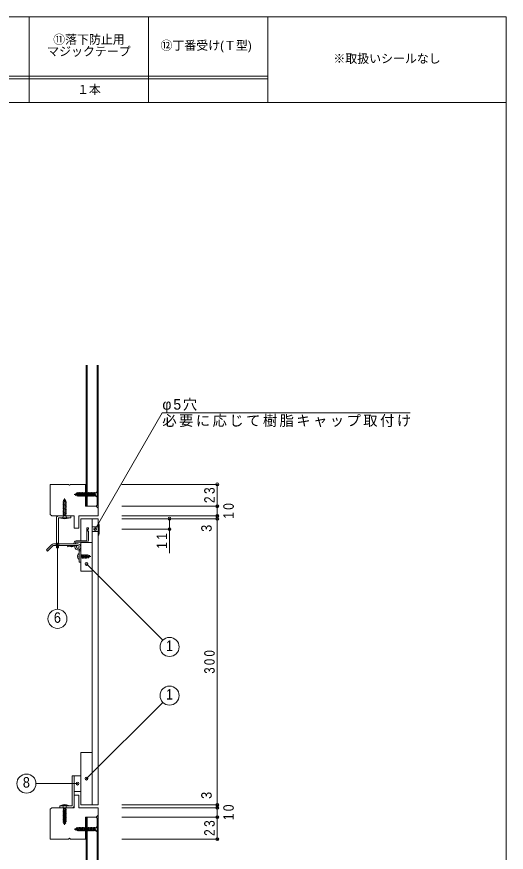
# Model space of a CAD drawing. Units: millimetres at full size, sheet at 1:5; details may follow other scales. Extents: x -1000 to 1000, y -688 to 688.
# Drawn here: x 487 to 1000, y -188 to 688 of the extents above; entities that cross this region are included whole.
import ezdxf
from ezdxf.enums import TextEntityAlignment as Align

# ---------------------------------------------------------------- set-up
doc = ezdxf.new("R2010")
doc.units = ezdxf.units.MM
doc.header["$LTSCALE"] = 5
doc.header["$PDMODE"] = 32
doc.header["$PDSIZE"] = 3
doc.linetypes.add('DASHED1', pattern=[1.8, 1.2, -0.6])
for name, color, linetype, lineweight in [('2-0_ＫＢ製品', 7, 'Continuous', 9), ('2-1_躯体', 3, 'Continuous', 9), ('2-3_寸法', 4, 'Continuous', 9), ('2-4_引出線字', 4, 'Continuous', 9), ('2-5_文字', 7, 'Continuous', 9), ('2-8_他製品', 7, 'Continuous', 9), ('2-9_他製品', 7, 'Continuous', 18), ('2-A_ベース', 3, 'Continuous', 9), ('2-B_2-Bﾚｲﾔ', 7, 'Continuous', 9), ('F-0_図面枠', 6, 'Continuous', 9), ('F-5_F-5ﾚｲﾔ', 7, 'Continuous', 9)]:
    doc.layers.add(name, color=color, linetype=linetype, lineweight=lineweight)
doc.styles.add('HGｺﾞｼｯｸM', font='')
doc.styles.get('HGｺﾞｼｯｸM').set_extended_font_data('HGｺﾞｼｯｸM')

# ---------------------------------------------------------------- blocks, each defined once
blk = doc.blocks.new('軽天フレキ3.5×25')
at = {"layer": '2-B_2-Bﾚｲﾔ'}
for p, q in [((-9.782, -1.065), (-10.462, 0.848)), ((-9.7, 1.164), (-9.02, -1.38)), ((-7.227, 1.532), (-8.153, 1.532)), ((-5.637, 1.532), (-6.563, 1.532)), ((-4.047, 1.532), (-4.973, 1.532)), ((-2.457, 1.532), (-3.383, 1.532)), ((-1.793, 1.532), (-0.867, 1.532)), ((-0.203, 1.532), (0.723, 1.532)), ((1.387, 1.532), (2.313, 1.532)), ((2.977, 1.532), (3.903, 1.532)), ((4.567, 1.532), (5.493, 1.532)), ((6.157, 1.532), (7.083, 1.532)), ((7.747, 1.532), (8.673, 1.532)), ((9.337, 1.532), (10.319, 1.532)), ((12.319, 3.532), (10.319, 1.532)), ((12.319, -3.468), (12.319, 3.532)), ((12.319, 3.532), (12.569, 3.532)), ((12.569, -3.468), (12.569, 3.532)), ((-6.432, -1.468), (-7.358, -1.468)), ((-4.842, -1.468), (-5.768, -1.468)), ((-3.252, -1.468), (-4.178, -1.468)), ((-1.662, -1.468), (-2.588, -1.468)), ((-0.998, -1.468), (-0.072, -1.468)), ((0.592, -1.468), (1.518, -1.468)), ((2.182, -1.468), (3.108, -1.468)), ((3.772, -1.468), (4.698, -1.468)), ((5.362, -1.468), (6.288, -1.468)), ((6.952, -1.468), (7.878, -1.468)), ((8.542, -1.468), (9.468, -1.468)), ((10.132, -1.468), (10.319, -1.468)), ((12.319, -3.468), (10.319, -1.468)), ((12.569, -3.468), (12.319, -3.468))]:
    blk.add_line(p, q, dxfattribs=at)
for points in [[(-8.022, -1.468), (-9.02, -1.38), (-9.31, -1.883), (-9.782, -1.065), (-10.747, -0.665), (-11.037, -1.167), (-11.51, -0.349), (-12.431, 0.032), (-10.462, 0.848), (-9.99, 1.666), (-9.7, 1.164), (-8.817, 1.532)], [(-11.51, -0.349), (-11.297, 0.187), (-10.747, -0.665)]]:
    blk.add_lwpolyline(points, dxfattribs=at)
for points in [[(-8.485, 2.107), (-8.817, 1.532), (-8.022, -1.468), (-7.69, -2.043), (-7.358, -1.468), (-8.153, 1.532)], [(-6.895, 2.107), (-7.227, 1.532), (-6.432, -1.468), (-6.1, -2.043), (-5.768, -1.468), (-6.563, 1.532)], [(-5.305, 2.107), (-5.637, 1.532), (-4.842, -1.468), (-4.51, -2.043), (-4.178, -1.468), (-4.973, 1.532)], [(-3.715, 2.107), (-4.047, 1.532), (-3.252, -1.468), (-2.92, -2.043), (-2.588, -1.468), (-3.383, 1.532)], [(-2.125, 2.107), (-2.457, 1.532), (-1.662, -1.468), (-1.33, -2.043), (-0.998, -1.468), (-1.793, 1.532)], [(-0.535, 2.107), (-0.867, 1.532), (-0.072, -1.468), (0.26, -2.043), (0.592, -1.468), (-0.203, 1.532)], [(1.055, 2.107), (0.723, 1.532), (1.518, -1.468), (1.85, -2.043), (2.182, -1.468), (1.387, 1.532)], [(2.645, 2.107), (2.313, 1.532), (3.108, -1.468), (3.44, -2.043), (3.772, -1.468), (2.977, 1.532)], [(4.235, 2.107), (3.903, 1.532), (4.698, -1.468), (5.03, -2.043), (5.362, -1.468), (4.567, 1.532)], [(5.825, 2.107), (5.493, 1.532), (6.288, -1.468), (6.62, -2.043), (6.952, -1.468), (6.157, 1.532)], [(7.415, 2.107), (7.083, 1.532), (7.878, -1.468), (8.21, -2.043), (8.542, -1.468), (7.747, 1.532)], [(9.005, 2.107), (8.673, 1.532), (9.468, -1.468), (9.8, -2.043), (10.132, -1.468), (9.337, 1.532)]]:
    blk.add_lwpolyline(points, close=True, dxfattribs=at)

msp = doc.modelspace()

# ---------------------------------------------------------------- linework, layer by layer
at = {"layer": '2-0_ＫＢ製品', "color": 2}
for p, q in [((572, 161.25), (566, 161.25)), ((566, -138.75), (566, 161.25)), ((572, -138.75), (572, 161.25)), ((572, -138.75), (566, -138.75))]:
    msp.add_line(p, q, dxfattribs=at)
at = {"layer": '2-0_ＫＢ製品', "color": 2, "linetype": 'DASHED1'}
for p, q in [((572, 152.75), (566, 152.75)), ((572, 147.75), (566, 147.75))]:
    msp.add_line(p, q, dxfattribs=at)
at = {"layer": '2-0_ＫＢ製品', "lineweight": 18}
for p, q in [((547, -108.25), (547, -109.75)), ((547, -108.25), (554, -108.25)), ((547, -123.25), (547, -109.75)), ((547, -123.25), (547, -124.75)), ((547, -124.75), (554, -124.75))]:
    msp.add_line(p, q, dxfattribs=at)
at = {"layer": '2-1_躯体'}
for p, q in [((559.5, 322.25), (559.5, 174.25)), ((560.5, 322.25), (560.5, 174.25)), ((571, 322.25), (571, 175.25)), ((572, 176.25), (572, 322.25)), ((570, 174.25), (572, 176.25)), ((570, 174.25), (559.5, 174.25)), ((566, 161.25), (554, 161.25)), ((554, 138.05), (554, 161.25)), ((566, 161.25), (566, 106.25)), ((554, 136.45), (554, 106.25)), ((554, 136.25), (566, 136.25)), ((566, 106.25), (554, 106.25)), ((554, -138.75), (554, -83.75)), ((566, -138.75), (554, -138.75)), ((570, -151.75), (559.5, -151.75)), ((559.5, -299.75), (559.5, -151.75)), ((560.5, -299.75), (560.5, -151.75)), ((570, -151.75), (572, -153.75)), ((571, -299.75), (571, -152.75)), ((572, -153.75), (572, -299.75))]:
    msp.add_line(p, q, dxfattribs=at)
msp.add_lwpolyline([(566, -138.75), (566, -83.75), (554, -83.75)], dxfattribs=at)
at = {"layer": '2-3_寸法'}
for p, q in [((597, 197.25), (697, 197.25)), ((697, 174.25), (697, 197.25)), ((697, 174.25), (597, 174.25)), ((697, 164.25), (697, 174.25)), ((697, 164.25), (597, 164.25)), ((647, 161.25), (597, 161.25)), ((647, 161.25), (647, 125.25)), ((697, 161.25), (647, 161.25)), ((697, 161.25), (697, 164.25)), ((697, -138.75), (697, 161.25)), ((647, 150.25), (597, 150.25)), ((697, -138.75), (597, -138.75)), ((697, -141.75), (697, -138.75)), ((697, -141.75), (597, -141.75)), ((697, -151.75), (697, -141.75)), ((697, -151.75), (597, -151.75)), ((697, -151.75), (697, -174.75)), ((597, -174.75), (697, -174.75))]:
    msp.add_line(p, q, dxfattribs=at)
for p in [(697, 197.25), (697, 174.25), (647, 161.25), (697, 164.25), (697, 161.25), (647, 150.25), (697, -138.75), (697, -141.75), (697, -151.75), (697, -174.75)]:
    msp.add_point(p, dxfattribs=at)
at = {"layer": '2-4_引出線字'}
for p, q in [((569, 150.25), (639.437, 272.25)), ((639.437, 272.25), (899.144, 272.25)), ((529.5, 133.95), (529.5, 66.25)), ((560, 113.75), (639.929, 33.821)), ((560, -111.25), (639.929, -31.321)), ((550.5, -116.5), (507, -116.5))]:
    msp.add_line(p, q, dxfattribs=at)
for centre in [(529.5, 56.25), (647, 26.75), (647, -24.25), (497, -116.5)]:
    msp.add_circle(centre, 10, dxfattribs=at)
for p in [(697, 197.25), (569, 150.25), (529.5, 133.95), (560, 113.75), (560, -111.25), (550.5, -116.5), (697, -174.75)]:
    msp.add_point(p, dxfattribs=at)
at = {"layer": '2-8_他製品'}
for p, q in [((572, 176.25), (572, 172.25)), ((528.5, 162.25), (528.5, 134.75)), ((530.5, 164.25), (543.5, 164.25)), ((543.5, 162.25), (530.5, 162.25)), ((530.5, 134.75), (530.5, 162.25)), ((543.5, 162.25), (543.5, 164.25)), ((572, 143.75), (572, 156.75)), ((573.3, 154.877), (573.3, 145.623)), ((528.5, 133.15), (528.5, 130.75)), ((530.5, 130.75), (530.5, 133.15)), ((528.5, 130.75), (530.5, 130.75)), ((545, -139.75), (545, -108.25)), ((547, -108.25), (545, -108.25)), ((547, -139.75), (547, -108.25)), ((532, -139.75), (545, -139.75)), ((532, -139.75), (532, -141.75)), ((545, -141.75), (532, -141.75)), ((572, -153.75), (572, -149.75))]:
    msp.add_line(p, q, dxfattribs=at)
for centre, start, end in [((530.5, 162.25), 90, 180), ((571.3, 154.877), 0, 69.51268), ((571.3, 145.623), 290.48732, 0), ((545, -139.75), 270, 0)]:
    msp.add_arc(centre, 2, start, end, dxfattribs=at)
at = {"layer": '2-9_他製品'}
for p, q in [((561.9, 151.65), (560.3, 151.65)), ((561.4, 150.15), (561.4, 148.15)), ((561.9, 150.15), (561.4, 150.15)), ((561.9, 151.65), (561.9, 150.15)), ((561.9, 148.15), (561.4, 148.15)), ((561.9, 148.15), (561.9, 138.45)), ((523.359, 133.871), (517.9, 128.413)), ((524.9, 133.15), (519.031, 127.281)), ((550.9, 133.15), (524.9, 133.15)), ((550.9, 134.75), (525.48, 134.75)), ((542, 132.45), (540.277, 131.707)), ((542, 132.45), (543.723, 131.707)), ((542.277, 133.093), (544, 132.35)), ((544, 132.35), (546.527, 133.15)), ((544.211, 131.683), (548.064, 132.903)), ((547.371, 136.98), (546.2, 134.75)), ((548.9, 136.45), (548.007, 134.75)), ((548.187, 133.15), (549.587, 132.376)), ((559.9, 136.45), (548.9, 136.45)), ((554, 131.65), (554, 115.65)), ((517.9, 128.413), (519.031, 127.281)), ((552.4, 128.937), (552.4, 115.65)), ((554, 127.65), (552.4, 127.65)), ((552.4, 115.65), (554, 115.65))]:
    msp.add_line(p, q, dxfattribs=at)
for points in [[(560.3, 151.65), (560.3, 138.05), (549.141, 138.05)], [(541.723, 133.093), (540, 132.35), (540.277, 131.707)]]:
    msp.add_lwpolyline(points, dxfattribs=at)
msp.add_circle((550.9, 131.65), 1.5, dxfattribs=at)
for centre, radius, start, end in [((525.48, 131.75), 3, 90, 135), ((542, 132.45), 0.7, 66.67699, 113.32301), ((544, 132.35), 0.7, 246.67699, 287.56773), ((549.141, 136.05), 2, 90, 152.3), ((550.9, 131.65), 3.1, 151.06146, 90), ((559.9, 138.45), 2, 270, 0.00001)]:
    msp.add_arc(centre, radius, start, end, dxfattribs=at)
at = {"layer": '2-A_ベース'}
for p, q in [((522, 165.75), (522, 197.25)), ((542, 196.25), (543, 197.25)), ((543, 197.25), (558.8, 197.25)), ((558.8, 197.25), (558.8, 174.25)), ((570, 174.25), (558.8, 174.25)), ((522, 165.75), (523.5, 164.25)), ((523.5, 164.25), (536, 164.25)), ((537, 165.25), (536, 164.25)), ((547, 151.25), (547, 164.25)), ((552, 151.25), (552, 164.25)), ((552, 151.25), (547, 151.25)), ((547, -128.75), (547, -141.75)), ((552, -128.75), (547, -128.75)), ((552, -128.75), (552, -141.75)), ((522, -143.25), (523.5, -141.75)), ((522, -143.25), (522, -174.75)), ((523.5, -141.75), (536, -141.75)), ((537, -142.75), (536, -141.75)), ((570, -151.75), (558.8, -151.75)), ((558.8, -174.75), (558.8, -151.75)), ((542, -173.75), (543, -174.75)), ((543, -174.75), (558.8, -174.75))]:
    msp.add_line(p, q, dxfattribs=at)
for points in [[(542, 196.25), (541, 197.25), (522, 197.25)], [(570, 174.25), (572, 172.25), (572, 164.25), (552, 164.25)], [(537, 165.25), (538, 164.25), (547, 164.25)], [(537, -142.75), (538, -141.75), (547, -141.75)], [(570, -151.75), (572, -149.75), (572, -141.75), (552, -141.75)], [(542, -173.75), (541, -174.75), (522, -174.75)]]:
    msp.add_lwpolyline(points, dxfattribs=at)
at = {"layer": '2-B_2-Bﾚｲﾔ'}
for p, q in [((535.7, 179.049), (536.052, 179.961)), ((535.7, 177.649), (535.7, 178.443)), ((535.7, 176.249), (535.7, 177.043)), ((535.7, 174.849), (535.7, 175.643)), ((537.99, 179.86), (537.741, 180.461)), ((538.3, 178.349), (538.3, 179.143)), ((538.3, 176.949), (538.3, 177.743)), ((538.3, 175.549), (538.3, 176.343)), ((535.7, 173.449), (535.7, 174.243)), ((535.7, 172.049), (535.7, 172.843)), ((535.7, 170.649), (535.7, 171.443)), ((535.7, 169.249), (535.7, 170.043)), ((535.7, 167.849), (535.7, 168.643)), ((535.7, 166.449), (535.7, 167.243)), ((538.3, 174.149), (538.3, 174.943)), ((538.3, 172.749), (538.3, 173.543)), ((538.3, 171.349), (538.3, 172.143)), ((538.3, 169.949), (538.3, 170.743)), ((538.3, 168.549), (538.3, 169.343)), ((538.3, 167.149), (538.3, 167.943)), ((538.3, 165.25), (538.3, 166.543)), ((533, 162.25), (541, 162.25)), ((533, 161.95), (533, 162.25)), ((533, 161.95), (541, 161.95)), ((535, 162.25), (535.7, 165.25)), ((535.7, 165.25), (535.7, 165.843)), ((535.7, 165.25), (538.3, 165.25)), ((538.3, 165.25), (539, 162.25)), ((541, 161.95), (541, 162.25)), ((551.997, 124.365), (552.4, 124.4)), ((552.4, 118.9), (552.4, 124.4)), ((554, 123.15), (554.557, 123.15)), ((555.221, 123.15), (556.147, 123.15)), ((556.811, 123.15), (557.737, 123.15)), ((558.401, 123.15), (559.327, 123.15)), ((561.669, 120.519), (560.989, 123.063)), ((561.752, 122.747), (562.431, 120.835)), ((550.524, 121.319), (550.898, 121.334)), ((551.997, 118.935), (552.4, 118.9)), ((554.426, 120.15), (554, 121.757)), ((554, 119.737), (554.094, 119.575)), ((554.094, 119.575), (554.426, 120.15)), ((554.426, 120.15), (555.352, 120.15)), ((555.352, 120.15), (555.684, 119.575)), ((555.684, 119.575), (556.016, 120.15)), ((556.016, 120.15), (556.942, 120.15)), ((556.942, 120.15), (557.274, 119.575)), ((557.274, 119.575), (557.606, 120.15)), ((557.606, 120.15), (558.532, 120.15)), ((558.532, 120.15), (558.864, 119.575)), ((558.864, 119.575), (559.196, 120.15)), ((559.196, 120.15), (560.122, 120.15)), ((560.122, 120.15), (560.454, 119.575)), ((560.454, 119.575), (560.786, 120.15)), ((533, -139.45), (533, -139.75)), ((541, -139.45), (533, -139.45)), ((541, -139.75), (533, -139.75)), ((535.7, -142.75), (535, -139.75)), ((539, -139.75), (538.3, -142.75)), ((541, -139.45), (541, -139.75)), ((535.7, -142.75), (535.7, -144.043)), ((538.3, -142.75), (535.7, -142.75)), ((535.7, -144.649), (535.7, -145.443)), ((535.7, -146.049), (535.7, -146.843)), ((535.7, -147.449), (535.7, -148.243)), ((535.7, -148.849), (535.7, -149.643)), ((538.3, -142.75), (538.3, -143.343)), ((538.3, -143.949), (538.3, -144.743)), ((538.3, -145.349), (538.3, -146.143)), ((538.3, -146.749), (538.3, -147.543)), ((538.3, -148.149), (538.3, -148.943)), ((535.7, -150.249), (535.7, -151.043)), ((535.7, -151.649), (535.7, -152.443)), ((535.7, -153.049), (535.7, -153.843)), ((535.7, -154.449), (535.7, -155.243)), ((535.7, -155.849), (535.7, -156.643)), ((536.01, -157.36), (536.259, -157.961)), ((538.3, -156.549), (537.948, -157.461)), ((538.3, -149.549), (538.3, -150.343)), ((538.3, -150.949), (538.3, -151.743)), ((538.3, -152.349), (538.3, -153.143)), ((538.3, -153.749), (538.3, -154.543)), ((538.3, -155.149), (538.3, -155.943))]:
    msp.add_line(p, q, dxfattribs=at)
for points in [[(535.7, 179.049), (537.99, 179.86), (538.737, 179.429), (538.3, 179.143), (535.7, 178.443), (535.175, 178.746)], [(538.3, 177.743), (535.7, 177.043), (535.175, 177.346), (535.7, 177.649), (538.3, 178.349), (538.825, 178.046)], [(538.3, 176.343), (535.7, 175.643), (535.175, 175.946), (535.7, 176.249), (538.3, 176.949), (538.825, 176.646)], [(538.3, 174.943), (535.7, 174.243), (535.175, 174.546), (535.7, 174.849), (538.3, 175.549), (538.825, 175.246)], [(535.593, 180.226), (536.34, 180.657), (537.453, 181.157), (538.2, 180.726), (537.741, 180.461), (536.052, 179.961)], [(538.3, 173.543), (535.7, 172.843), (535.175, 173.146), (535.7, 173.449), (538.3, 174.149), (538.825, 173.846)], [(538.3, 172.143), (535.7, 171.443), (535.175, 171.746), (535.7, 172.049), (538.3, 172.749), (538.825, 172.446)], [(538.3, 170.743), (535.7, 170.043), (535.175, 170.346), (535.7, 170.649), (538.3, 171.349), (538.825, 171.046)], [(538.3, 169.343), (535.7, 168.643), (535.175, 168.946), (535.7, 169.249), (538.3, 169.949), (538.825, 169.646)], [(538.3, 167.943), (535.7, 167.243), (535.175, 167.546), (535.7, 167.849), (538.3, 168.549), (538.825, 168.246)], [(538.3, 166.543), (535.7, 165.843), (535.175, 166.146), (535.7, 166.449), (538.3, 167.149), (538.825, 166.846)], [(535.7, -144.043), (538.3, -143.343), (538.825, -143.646), (538.3, -143.949), (535.7, -144.649), (535.175, -144.346)], [(535.7, -145.443), (538.3, -144.743), (538.825, -145.046), (538.3, -145.349), (535.7, -146.049), (535.175, -145.746)], [(535.7, -146.843), (538.3, -146.143), (538.825, -146.446), (538.3, -146.749), (535.7, -147.449), (535.175, -147.146)], [(535.7, -148.243), (538.3, -147.543), (538.825, -147.846), (538.3, -148.149), (535.7, -148.849), (535.175, -148.546)], [(535.7, -149.643), (538.3, -148.943), (538.825, -149.246), (538.3, -149.549), (535.7, -150.249), (535.175, -149.946)], [(535.7, -151.043), (538.3, -150.343), (538.825, -150.646), (538.3, -150.949), (535.7, -151.649), (535.175, -151.346)], [(535.7, -152.443), (538.3, -151.743), (538.825, -152.046), (538.3, -152.349), (535.7, -153.049), (535.175, -152.746)], [(535.7, -153.843), (538.3, -153.143), (538.825, -153.446), (538.3, -153.749), (535.7, -154.449), (535.175, -154.146)], [(535.7, -155.243), (538.3, -154.543), (538.825, -154.846), (538.3, -155.149), (535.7, -155.849), (535.175, -155.546)], [(538.3, -156.549), (536.01, -157.36), (535.263, -156.929), (535.7, -156.643), (538.3, -155.943), (538.825, -156.246)], [(538.407, -157.726), (537.66, -158.157), (536.547, -158.657), (535.8, -158.226), (536.259, -157.961), (537.948, -157.461)]]:
    msp.add_lwpolyline(points, close=True, dxfattribs=at)
for points in [[(536.34, 180.657), (537, 182.25), (537.453, 181.157)], [(556.016, 120.15), (555.221, 123.15), (554.889, 123.725), (554.557, 123.15), (555.352, 120.15)], [(557.606, 120.15), (556.811, 123.15), (556.479, 123.725), (556.147, 123.15), (556.942, 120.15)], [(559.196, 120.15), (558.401, 123.15), (558.069, 123.725), (557.737, 123.15), (558.532, 120.15)], [(560.786, 120.15), (559.991, 123.15), (559.659, 123.725), (559.327, 123.15), (560.122, 120.15)], [(559.991, 123.15), (560.989, 123.063), (561.279, 123.565), (561.752, 122.747), (562.716, 122.347), (563.006, 122.85), (563.479, 122.032), (564.4, 121.65), (562.431, 120.835), (561.959, 120.017)], [(550.524, 121.981), (550.898, 121.966), (550.898, 121.334)], [(561.959, 120.017), (561.669, 120.519), (560.786, 120.15)], [(563.479, 122.032), (563.266, 121.496), (562.716, 122.347)], [(537.66, -158.157), (537, -159.75), (536.547, -158.657)]]:
    msp.add_lwpolyline(points, dxfattribs=at)
for centre, radius, start, end in [((537, 170.389), 9.339, 244.63876, 295.36124), ((553.9, 121.65), 3.5, 136.57328, 171.46043), ((552.084, 123.369), 1, 95, 136.57328), ((550.722, 122.184), 0.284, 182.93827, 225.81282), ((550.722, 121.116), 0.284, 134.18718, 177.06173), ((553.9, 121.65), 3.5, 188.53957, 223.42672), ((552.084, 119.931), 1, 223.42672, 265), ((537, -147.889), 9.339, 64.63876, 115.36124)]:
    msp.add_arc(centre, radius, start, end, dxfattribs=at)
at = {"layer": 'F-0_図面枠'}
for p in [(-1000, 687.5), (1000, -687.5)]:
    msp.add_line(p, (1000, 687.5), dxfattribs=at)
at = {"layer": 'F-5_F-5ﾚｲﾔ'}
for p, q in [((500, 687.5), (500, 597.5)), ((625, 687.5), (625, 597.5)), ((750, 687.5), (750, 597.5)), ((-1000, 625), (750, 625)), ((-1000, 622.5), (750, 622.5)), ((-1000, 597.5), (1000, 597.5))]:
    msp.add_line(p, q, dxfattribs=at)

# ---------------------------------------------------------------- block references
at = {"layer": '2-B_2-Bﾚｲﾔ'}
for p in [(559.431, 186.718), (559.431, -164.282)]:
    msp.add_blockref('軽天フレキ3.5×25', p, dxfattribs=at)

# ---------------------------------------------------------------- texts
at = {"layer": '2-3_寸法', "color": 7, "style": 'HGｺﾞｼｯｸM', "width": 0.9}
for p in [(694.5, 147.5), (694.5, -132.5)]:
    msp.add_text('3', height=11, rotation=90, dxfattribs=at).set_placement(p, align=Align.BOTTOM_LEFT)
at = {"layer": '2-3_寸法', "color": 7, "char_height": 11, "attachment_point": 7, "rotation": 90, "style": 'HGｺﾞｼｯｸM'}
for s, insert in [('\\T1.36;\\W0.85;23', (694.5, 177.625)), ('\\T1.36;\\W0.85;10', (714.5, 161.125)), ('\\T1.36;\\W0.85;11', (644.5, 129.625)), ('\\T1.38;\\W0.8;300', (694.5, -1.25)), ('\\T1.36;\\W0.85;10', (714.5, -154.875)), ('\\T1.36;\\W0.85;23', (694.5, -171.375))]:
    msp.add_mtext(s, dxfattribs=dict(at, insert=insert))
at = {"layer": '2-5_文字', "style": 'HGｺﾞｼｯｸM', "width": 0.9}
for s, p in [('6', (525.75, 48.75)), ('1', (643.25, 19.25)), ('1', (643.25, -31.75)), ('8', (493.25, -124))]:
    msp.add_text(s, height=11, dxfattribs=at).set_placement(p, align=Align.BOTTOM_LEFT)
at = {"layer": '2-5_文字', "char_height": 11, "attachment_point": 7, "style": 'HGｺﾞｼｯｸM'}
for s, insert in [('\\T1.21;φ5穴', (639.437, 272.25)), ('\\T1.17;必要に応じて樹脂キャップ取付け', (639.437, 257.25))]:
    msp.add_mtext(s, dxfattribs=dict(at, insert=insert))
at = {"layer": 'F-5_F-5ﾚｲﾔ', "style": 'HGｺﾞｼｯｸM'}
for s, p in [('⑪落下防止用', (525, 656.25)), ('⑫丁番受け(Ｔ型)', (637.5, 650)), ('マジックテープ', (518.75, 643.75)), ('※取扱いシールなし', (818.75, 636.25)), ('１本', (550, 603.75))]:
    msp.add_text(s, height=9.164, dxfattribs=at).set_placement(p, align=Align.BOTTOM_LEFT)

doc.saveas('drawing.dxf')
